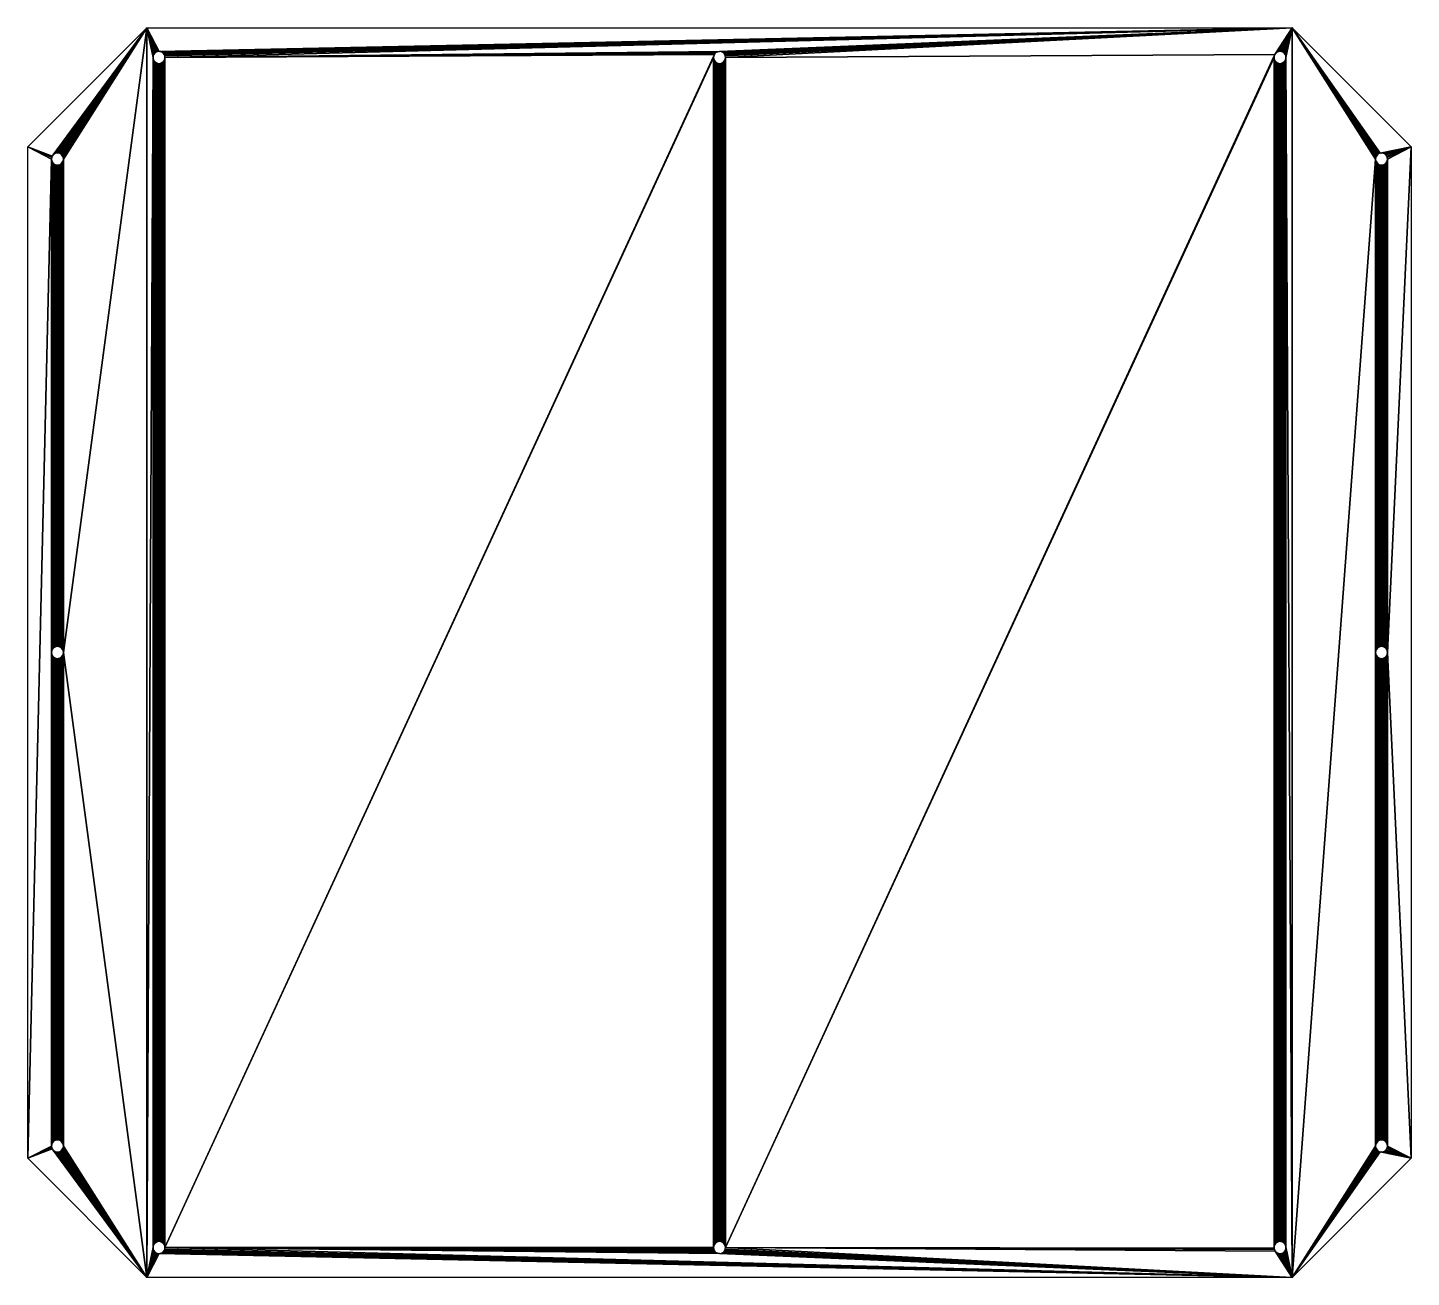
# Model space of a CAD drawing. Header units: metres. Extents: x 222 to 687, y -45 to 375.
import ezdxf

# ---------------------------------------------------------------- set-up
doc = ezdxf.new("R2010")
doc.units = ezdxf.units.M

msp = doc.modelspace()

# ---------------------------------------------------------------- meshes
at = {"layer": 'Layer0'}
mesh = msp.add_polyface(dxfattribs=at)
corners = [(262, -45.32, 49.37), (234, 164.68, 49.37), (262, 374.68, 49.37), (222, 334.68, 49.37), (230, 330.54, 49.37), (222, -5.32, 49.37), (230.07, 331.06, 49.37), (230.27, 331.54, 49.37), (230.59, 331.95, 49.37), (231, 332.27, 49.37), (231.48, 332.47, 49.37), (232, 332.54, 49.37), (232.52, 332.47, 49.37), (233, 332.27, 49.37), (233.41, 331.95, 49.37), (233.73, 331.54, 49.37), (233.93, 331.06, 49.37), (234, 330.54, 49.37), (230, 164.68, 49.37), (230.07, 330.02, 49.37), (230.07, 165.2, 49.37), (230.27, 329.54, 49.37), (230.27, 165.68, 49.37), (230.59, 329.13, 49.37), (230.59, 166.1, 49.37), (231, 328.81, 49.37), (231, 166.41, 49.37), (231.48, 328.61, 49.37), (231.48, 166.61, 49.37), (232, 328.54, 49.37), (232, 166.68, 49.37), (232.52, 328.61, 49.37), (232.52, 166.61, 49.37), (233, 328.81, 49.37), (233, 166.41, 49.37), (233.41, 329.13, 49.37), (233.41, 166.1, 49.37), (233.73, 329.54, 49.37), (233.73, 165.68, 49.37), (233.93, 330.02, 49.37), (233.93, 165.2, 49.37)]
mesh.append_faces([[corners[k] for k in face] for face in [(3, 4, 5), (4, 3, 6), (6, 3, 7), (7, 2, 8), (8, 2, 9), (9, 2, 10), (10, 2, 11), (11, 2, 12), (12, 2, 13), (13, 2, 14), (14, 2, 15), (15, 2, 16), (16, 2, 17), (18, 19, 20), (20, 21, 22), (22, 23, 24), (24, 25, 26), (26, 27, 28), (28, 29, 30), (30, 31, 32), (32, 33, 34), (34, 35, 36), (36, 37, 38), (38, 39, 40), (40, 17, 1)]], dxfattribs={"vtx0": -1, "vtx1": -1})
mesh.append_faces([[corners[k] for k in face] for face in [(0, 1, 2), (17, 2, 1)]], dxfattribs={"vtx0": -1, "vtx1": -1, "vtx2": -1})
mesh.append_faces([[corners[k] for k in face] for face in [(7, 3, 2), (18, 4, 19), (20, 19, 21), (22, 21, 23), (24, 23, 25), (26, 25, 27), (28, 27, 29), (30, 29, 31), (32, 31, 33), (34, 33, 35), (36, 35, 37), (38, 37, 39), (40, 39, 17)]], dxfattribs={"vtx0": -1, "vtx2": -1})
mesh = msp.add_polyface(dxfattribs=at)
corners = [(262, -45.32, 49.37), (262, 374.68, 49.37), (264.14, 364.68, 49.37), (264.21, 365.2, 49.37), (264.41, 365.68, 49.37), (264.73, 366.1, 49.37), (265.14, 366.41, 49.37), (265.62, 366.61, 49.37), (266.14, 366.68, 49.37), (647, 374.68, 49.37), (266.66, 366.61, 49.37), (267.14, 366.41, 49.37), (267.56, 366.1, 49.37), (267.87, 365.68, 49.37), (268.07, 365.2, 49.37), (268.14, 364.68, 49.37), (454.5, 366.68, 49.37), (453.98, 366.61, 49.37), (453.5, 366.41, 49.37), (453.09, 366.1, 49.37), (452.77, 365.68, 49.37), (268.14, -35.32, 49.37), (452.57, 365.2, 49.37), (452.5, 364.68, 49.37), (452.57, 364.16, 49.37), (452.5, -35.32, 49.37), (452.57, -34.8, 49.37), (452.77, 363.68, 49.37), (452.77, -34.32, 49.37), (453.09, 363.27, 49.37), (453.09, -33.9, 49.37), (453.5, 362.95, 49.37), (453.5, -33.59, 49.37), (453.98, 362.75, 49.37), (453.98, -33.39, 49.37), (454.5, 362.68, 49.37), (454.5, -33.32, 49.37), (455.02, 362.75, 49.37), (264.21, 364.16, 49.37), (264.14, -35.32, 49.37), (264.21, -34.8, 49.37), (264.41, 363.68, 49.37), (264.41, -34.32, 49.37), (264.73, 363.27, 49.37), (264.73, -33.9, 49.37), (265.14, 362.95, 49.37), (265.14, -33.59, 49.37), (265.62, 362.75, 49.37), (265.62, -33.39, 49.37), (266.14, 362.68, 49.37), (266.14, -33.32, 49.37), (266.66, 362.75, 49.37), (266.66, -33.39, 49.37), (267.14, 362.95, 49.37), (267.14, -33.59, 49.37), (267.56, 363.27, 49.37), (267.56, -33.9, 49.37), (267.87, 363.68, 49.37), (267.87, -34.32, 49.37), (268.07, 364.16, 49.37), (268.07, -34.8, 49.37)]
mesh.append_faces([[corners[k] for k in face] for face in [(2, 1, 3), (3, 1, 4), (4, 1, 5), (5, 1, 6), (6, 1, 7), (7, 1, 8), (8, 9, 10), (10, 9, 11), (11, 9, 12), (12, 9, 13), (13, 9, 14), (14, 9, 15), (24, 25, 23), (38, 39, 2)]], dxfattribs={"vtx0": -1, "vtx1": -1})
mesh.append_faces([[corners[k] for k in face] for face in [(0, 1, 2), (15, 20, 21)]], dxfattribs={"vtx0": -1, "vtx1": -1, "vtx2": -1})
mesh.append_faces([[corners[k] for k in face] for face in [(8, 1, 9), (15, 16, 17), (15, 17, 18), (15, 18, 19), (15, 19, 20), (21, 20, 22), (21, 22, 23), (26, 24, 27), (28, 27, 29), (30, 29, 31), (32, 31, 33), (34, 33, 35), (36, 35, 37), (40, 38, 41), (42, 41, 43), (44, 43, 45), (46, 45, 47), (48, 47, 49), (50, 49, 51), (52, 51, 53), (54, 53, 55), (56, 55, 57), (58, 57, 59), (60, 59, 15)]], dxfattribs={"vtx0": -1, "vtx2": -1})
mesh = msp.add_polyface(dxfattribs=at)
corners = [(647, -45.32, 49.37), (644.86, 364.68, 49.37), (647, 374.68, 49.37), (675, 330.54, 49.37), (640.93, 364.16, 49.37), (640.87, -35.51, 49.37), (640.86, 364.68, 49.37), (641.04, -34.49, 49.37), (641.13, 363.68, 49.37), (641.31, -34.05, 49.37), (641.44, 363.27, 49.37), (641.69, -33.69, 49.37), (641.86, 362.95, 49.37), (642.15, -33.45, 49.37), (642.34, 362.75, 49.37), (642.66, -33.33, 49.37), (642.86, 362.68, 49.37), (643.18, -33.34, 49.37), (643.38, 362.75, 49.37), (643.68, -33.5, 49.37), (643.86, 362.95, 49.37), (644.13, -33.77, 49.37), (644.27, 363.27, 49.37), (644.48, -34.15, 49.37), (644.59, 363.68, 49.37), (644.73, -34.61, 49.37), (644.79, 364.16, 49.37), (644.85, -35.12, 49.37), (268.14, 364.68, 49.37), (454.5, 366.68, 49.37), (455.02, 366.61, 49.37), (455.5, 366.41, 49.37), (455.91, 366.1, 49.37), (456.23, 365.68, 49.37), (456.43, 365.2, 49.37), (456.5, 364.68, 49.37), (641.13, 365.68, 49.37), (456.5, -35.32, 49.37), (640.93, 365.2, 49.37), (641.44, 366.1, 49.37), (641.86, 366.41, 49.37), (642.34, 366.61, 49.37), (642.86, 366.68, 49.37), (643.38, 366.61, 49.37), (643.86, 366.41, 49.37), (644.27, 366.1, 49.37), (644.59, 365.68, 49.37), (644.79, 365.2, 49.37), (455.02, -33.39, 49.37), (455.02, 362.75, 49.37), (455.5, 362.95, 49.37), (455.5, -33.59, 49.37), (455.91, 363.27, 49.37), (455.91, -33.9, 49.37), (456.23, 363.68, 49.37), (456.23, -34.32, 49.37), (456.43, 364.16, 49.37), (456.43, -34.8, 49.37)]
mesh.append_faces([[corners[k] for k in face] for face in [(4, 5, 6), (29, 2, 30), (30, 2, 31), (31, 2, 32), (32, 2, 33), (33, 2, 34), (34, 2, 35), (36, 2, 39), (39, 2, 40), (40, 2, 41), (41, 2, 42), (42, 2, 43), (43, 2, 44), (44, 2, 45), (45, 2, 46), (46, 2, 47), (47, 2, 1)]], dxfattribs={"vtx0": -1, "vtx1": -1})
mesh.append_faces([[corners[k] for k in face] for face in [(0, 1, 2), (0, 2, 3), (28, 2, 29), (35, 2, 36), (35, 36, 37)]], dxfattribs={"vtx0": -1, "vtx1": -1, "vtx2": -1})
mesh.append_faces([[corners[k] for k in face] for face in [(7, 4, 8), (9, 8, 10), (11, 10, 12), (13, 12, 14), (15, 14, 16), (17, 16, 18), (19, 18, 20), (21, 20, 22), (23, 22, 24), (25, 24, 26), (27, 26, 1), (37, 36, 38), (37, 38, 6), (48, 49, 50), (51, 50, 52), (53, 52, 54), (55, 54, 56), (57, 56, 35)]], dxfattribs={"vtx0": -1, "vtx2": -1})
mesh = msp.add_polyface(dxfattribs=at)
corners = [(675, 330.54, 49.37), (647, 374.68, 49.37), (675.07, 331.06, 49.37), (675.27, 331.54, 49.37), (675.59, 331.95, 49.37), (676, 332.27, 49.37), (676.48, 332.47, 49.37), (687, 334.68, 49.37), (677, 332.54, 49.37), (677.52, 332.47, 49.37), (678, 332.27, 49.37), (678.41, 331.95, 49.37), (678.73, 331.54, 49.37), (678.93, 331.06, 49.37), (679, 330.54, 49.37), (679, 164.68, 49.37), (687, -5.32, 49.37), (675, 164.68, 49.37), (675, -1.18, 49.37), (675.07, 330.02, 49.37), (675.07, 165.2, 49.37), (675.27, 329.54, 49.37), (675.27, 165.68, 49.37), (675.59, 329.13, 49.37), (675.59, 166.1, 49.37), (676, 328.81, 49.37), (676, 166.41, 49.37), (676.48, 328.61, 49.37), (676.48, 166.61, 49.37), (677, 328.54, 49.37), (677, 166.68, 49.37), (677.52, 328.61, 49.37), (677.52, 166.61, 49.37), (678, 328.81, 49.37), (678, 166.41, 49.37), (678.41, 329.13, 49.37), (678.41, 166.1, 49.37), (678.73, 329.54, 49.37), (678.73, 165.68, 49.37), (678.93, 330.02, 49.37), (678.93, 165.2, 49.37)]
mesh.append_faces([[corners[k] for k in face] for face in [(0, 1, 2), (2, 1, 3), (3, 1, 4), (4, 1, 5), (5, 1, 6), (6, 7, 8), (8, 7, 9), (9, 7, 10), (10, 7, 11), (11, 7, 12), (12, 7, 13), (13, 7, 14), (16, 15, 7), (17, 19, 20), (20, 21, 22), (22, 23, 24), (24, 25, 26), (26, 27, 28), (28, 29, 30), (30, 31, 32), (32, 33, 34), (34, 35, 36), (36, 37, 38), (38, 39, 40), (40, 14, 15)]], dxfattribs={"vtx0": -1, "vtx1": -1})
mesh.append_faces([[corners[k] for k in face] for face in [(14, 7, 15), (0, 17, 18)]], dxfattribs={"vtx0": -1, "vtx1": -1, "vtx2": -1})
mesh.append_faces([[corners[k] for k in face] for face in [(6, 1, 7), (17, 0, 19), (20, 19, 21), (22, 21, 23), (24, 23, 25), (26, 25, 27), (28, 27, 29), (30, 29, 31), (32, 31, 33), (34, 33, 35), (36, 35, 37), (38, 37, 39), (40, 39, 14)]], dxfattribs={"vtx0": -1, "vtx2": -1})
mesh = msp.add_polyface(dxfattribs=at)
corners = [(262, -45.32, 49.37), (266.14, -37.32, 49.37), (647, -45.32, 49.37), (265.62, -37.25, 49.37), (265.14, -37.05, 49.37), (264.73, -36.73, 49.37), (264.41, -36.32, 49.37), (264.21, -35.84, 49.37), (264.14, -35.32, 49.37), (264.14, 364.68, 49.37), (266.66, -37.25, 49.37), (267.14, -37.05, 49.37), (267.56, -36.73, 49.37), (267.87, -36.32, 49.37), (268.07, -35.84, 49.37), (268.14, -35.32, 49.37), (454.5, -37.32, 49.37), (453.98, -37.25, 49.37), (453.5, -37.05, 49.37), (453.09, -36.73, 49.37), (452.77, -36.32, 49.37), (452.57, -35.84, 49.37), (452.5, -35.32, 49.37), (452.5, 364.68, 49.37), (452.57, 364.16, 49.37), (452.57, -34.8, 49.37), (452.77, 363.68, 49.37), (452.77, -34.32, 49.37), (453.09, 363.27, 49.37), (453.09, -33.9, 49.37), (453.5, 362.95, 49.37), (453.5, -33.59, 49.37), (453.98, 362.75, 49.37), (453.98, -33.39, 49.37), (454.5, 362.68, 49.37), (454.5, -33.32, 49.37), (455.02, 362.75, 49.37), (455.02, -33.39, 49.37), (264.21, 364.16, 49.37), (264.21, -34.8, 49.37), (264.41, 363.68, 49.37), (264.41, -34.32, 49.37), (264.73, 363.27, 49.37), (264.73, -33.9, 49.37), (265.14, 362.95, 49.37), (265.14, -33.59, 49.37), (265.62, 362.75, 49.37), (265.62, -33.39, 49.37), (266.14, 362.68, 49.37), (266.14, -33.32, 49.37), (266.66, 362.75, 49.37), (266.66, -33.39, 49.37), (267.14, 362.95, 49.37), (267.14, -33.59, 49.37), (267.56, 363.27, 49.37), (267.56, -33.9, 49.37), (267.87, 363.68, 49.37), (267.87, -34.32, 49.37), (268.07, 364.16, 49.37), (268.07, -34.8, 49.37), (268.14, 364.68, 49.37)]
mesh.append_faces([[corners[k] for k in face] for face in [(0, 1, 2), (1, 0, 3), (3, 0, 4), (4, 0, 5), (5, 0, 6), (6, 0, 7), (7, 0, 8), (16, 15, 17), (17, 15, 18), (18, 15, 19), (19, 15, 20), (20, 15, 21), (21, 15, 22), (22, 24, 25), (25, 26, 27), (27, 28, 29), (29, 30, 31), (31, 32, 33), (33, 34, 35), (35, 36, 37), (8, 38, 39), (39, 40, 41), (41, 42, 43), (43, 44, 45), (45, 46, 47), (47, 48, 49), (49, 50, 51), (51, 52, 53), (53, 54, 55), (55, 56, 57), (57, 58, 59), (59, 60, 15)]], dxfattribs={"vtx0": -1, "vtx1": -1})
mesh.append_faces([[corners[k] for k in face] for face in [(8, 0, 9), (22, 15, 23)]], dxfattribs={"vtx0": -1, "vtx1": -1, "vtx2": -1})
mesh.append_faces([[corners[k] for k in face] for face in [(2, 1, 10), (2, 10, 11), (2, 11, 12), (2, 12, 13), (2, 13, 14), (2, 14, 15)]], dxfattribs={"vtx0": -1, "vtx2": -1})
mesh = msp.add_polyface(dxfattribs=at)
corners = [(647, -45.32, 49.37), (268.14, -35.32, 49.37), (454.5, -37.32, 49.37), (455.02, -37.25, 49.37), (455.5, -37.05, 49.37), (455.91, -36.73, 49.37), (456.23, -36.32, 49.37), (456.43, -35.84, 49.37), (456.5, -35.32, 49.37), (641.23, -36.48, 49.37), (640.99, -36.02, 49.37), (640.87, -35.51, 49.37), (640.86, 364.68, 49.37), (641.59, -36.86, 49.37), (642.03, -37.14, 49.37), (642.53, -37.29, 49.37), (643.05, -37.31, 49.37), (643.56, -37.19, 49.37), (644.02, -36.94, 49.37), (644.4, -36.59, 49.37), (644.68, -36.14, 49.37), (644.83, -35.64, 49.37), (644.85, -35.12, 49.37), (640.93, 364.16, 49.37), (640.87, -35.32, 49.37), (640.88, -34.99, 49.37), (641.04, -34.49, 49.37), (641.13, 363.68, 49.37), (641.31, -34.05, 49.37), (641.44, 363.27, 49.37), (641.69, -33.69, 49.37), (641.86, 362.95, 49.37), (642.15, -33.45, 49.37), (642.34, 362.75, 49.37), (642.66, -33.33, 49.37), (642.86, 362.68, 49.37), (643.18, -33.34, 49.37), (643.38, 362.75, 49.37), (643.68, -33.5, 49.37), (643.86, 362.95, 49.37), (644.13, -33.77, 49.37), (644.27, 363.27, 49.37), (644.26, -33.91, 49.37), (644.48, -34.15, 49.37), (644.59, 363.68, 49.37), (644.73, -34.61, 49.37), (644.79, 364.16, 49.37), (455.02, -33.39, 49.37), (455.5, 362.95, 49.37), (455.5, -33.59, 49.37), (455.91, 363.27, 49.37), (455.91, -33.9, 49.37), (456.23, 363.68, 49.37), (456.23, -34.32, 49.37), (456.43, 364.16, 49.37), (456.43, -34.8, 49.37), (456.5, 364.68, 49.37)]
mesh.append_faces([[corners[k] for k in face] for face in [(9, 8, 10), (10, 8, 11), (11, 23, 24), (24, 23, 25), (25, 23, 26), (26, 27, 28), (28, 29, 30), (30, 31, 32), (32, 33, 34), (34, 35, 36), (36, 37, 38), (38, 39, 40), (40, 41, 42), (42, 41, 43), (43, 44, 45), (45, 46, 22), (47, 48, 49), (49, 50, 51), (51, 52, 53), (53, 54, 55), (55, 56, 8)]], dxfattribs={"vtx0": -1, "vtx1": -1})
mesh.append_faces([[corners[k] for k in face] for face in [(0, 1, 2), (0, 8, 9), (11, 8, 12)]], dxfattribs={"vtx0": -1, "vtx1": -1, "vtx2": -1})
mesh.append_faces([[corners[k] for k in face] for face in [(0, 2, 3), (0, 3, 4), (0, 4, 5), (0, 5, 6), (0, 6, 7), (0, 7, 8), (0, 9, 13), (0, 13, 14), (0, 14, 15), (0, 15, 16), (0, 16, 17), (0, 17, 18), (0, 18, 19), (0, 19, 20), (0, 20, 21), (0, 21, 22)]], dxfattribs={"vtx0": -1, "vtx2": -1})
mesh = msp.add_polyface(dxfattribs=at)
corners = [(675, 164.68, 49.37), (675.07, -0.66, 49.37), (675, -1.18, 49.37), (675.07, 164.16, 49.37), (675.27, -0.18, 49.37), (675.27, 163.68, 49.37), (675.59, 0.24, 49.37), (675.59, 163.27, 49.37), (676, 0.56, 49.37), (676, 162.95, 49.37), (676.48, 0.76, 49.37), (676.48, 162.75, 49.37), (677, 0.82, 49.37), (677, 162.68, 49.37), (677.52, 0.76, 49.37), (677.52, 162.75, 49.37), (678, 0.56, 49.37), (678, 162.95, 49.37), (678.41, 0.24, 49.37), (678.41, 163.27, 49.37), (678.73, -0.18, 49.37), (678.73, 163.68, 49.37), (678.93, -0.66, 49.37), (678.93, 164.16, 49.37), (679, -1.18, 49.37), (679, 164.68, 49.37), (647, -45.32, 49.37), (644.85, -35.12, 49.37), (644.86, 364.68, 49.37), (676.48, -3.11, 49.37), (687, -5.32, 49.37), (676, -2.91, 49.37), (675.59, -2.59, 49.37), (675.27, -2.18, 49.37), (675.07, -1.69, 49.37), (675, 330.54, 49.37), (677, -3.18, 49.37), (677.52, -3.11, 49.37), (678, -2.91, 49.37), (678.41, -2.59, 49.37), (678.73, -2.18, 49.37), (678.93, -1.69, 49.37)]
mesh.append_faces([[corners[k] for k in face] for face in [(1, 3, 4), (4, 5, 6), (6, 7, 8), (8, 9, 10), (10, 11, 12), (12, 13, 14), (14, 15, 16), (16, 17, 18), (18, 19, 20), (20, 21, 22), (22, 23, 24), (26, 29, 30), (29, 26, 31), (31, 26, 32), (32, 26, 33), (33, 26, 34), (34, 26, 2)]], dxfattribs={"vtx0": -1, "vtx1": -1})
mesh.append_faces([[corners[k] for k in face] for face in [(26, 27, 28), (2, 26, 35), (30, 24, 25)]], dxfattribs={"vtx0": -1, "vtx1": -1, "vtx2": -1})
mesh.append_faces([[corners[k] for k in face] for face in [(0, 1, 2), (1, 0, 3), (4, 3, 5), (6, 5, 7), (8, 7, 9), (10, 9, 11), (12, 11, 13), (14, 13, 15), (16, 15, 17), (18, 17, 19), (20, 19, 21), (22, 21, 23), (24, 23, 25), (30, 29, 36), (30, 36, 37), (30, 37, 38), (30, 38, 39), (30, 39, 40), (30, 40, 41), (30, 41, 24)]], dxfattribs={"vtx0": -1, "vtx2": -1})
mesh = msp.add_polyface(dxfattribs=at)
corners = [(222, -5.32, 49.37), (230.27, -2.18, 49.37), (262, -45.32, 49.37), (230.07, -1.69, 49.37), (230, -1.18, 49.37), (230, 330.54, 49.37), (230.59, -2.59, 49.37), (231, -2.91, 49.37), (231.48, -3.11, 49.37), (232, -3.18, 49.37), (232.52, -3.11, 49.37), (233, -2.91, 49.37), (233.41, -2.59, 49.37), (233.73, -2.18, 49.37), (233.93, -1.69, 49.37), (234, -1.18, 49.37), (234, 164.68, 49.37), (230, 164.68, 49.37), (230.07, -0.66, 49.37), (230.07, 164.16, 49.37), (230.27, -0.18, 49.37), (230.27, 163.68, 49.37), (230.59, 0.24, 49.37), (230.59, 163.27, 49.37), (231, 0.56, 49.37), (231, 162.95, 49.37), (231.48, 0.76, 49.37), (231.48, 162.75, 49.37), (232, 0.82, 49.37), (232, 162.68, 49.37), (232.52, 0.76, 49.37), (232.52, 162.75, 49.37), (233, 0.56, 49.37), (233, 162.95, 49.37), (233.41, 0.24, 49.37), (233.41, 163.27, 49.37), (233.73, -0.18, 49.37), (233.73, 163.68, 49.37), (233.93, -0.66, 49.37), (233.93, 164.16, 49.37)]
mesh.append_faces([[corners[k] for k in face] for face in [(0, 1, 2), (1, 0, 3), (3, 0, 4), (18, 19, 20), (20, 21, 22), (22, 23, 24), (24, 25, 26), (26, 27, 28), (28, 29, 30), (30, 31, 32), (32, 33, 34), (34, 35, 36), (36, 37, 38), (38, 39, 15)]], dxfattribs={"vtx0": -1, "vtx1": -1})
mesh.append_faces([[corners[k] for k in face] for face in [(4, 0, 5), (2, 15, 16), (5, 17, 4)]], dxfattribs={"vtx0": -1, "vtx1": -1, "vtx2": -1})
mesh.append_faces([[corners[k] for k in face] for face in [(2, 1, 6), (2, 6, 7), (2, 7, 8), (2, 8, 9), (2, 9, 10), (2, 10, 11), (2, 11, 12), (2, 12, 13), (2, 13, 14), (2, 14, 15), (17, 18, 4), (18, 17, 19), (20, 19, 21), (22, 21, 23), (24, 23, 25), (26, 25, 27), (28, 27, 29), (30, 29, 31), (32, 31, 33), (34, 33, 35), (36, 35, 37), (38, 37, 39), (15, 39, 16)]], dxfattribs={"vtx0": -1, "vtx2": -1})

doc.saveas('drawing.dxf')
